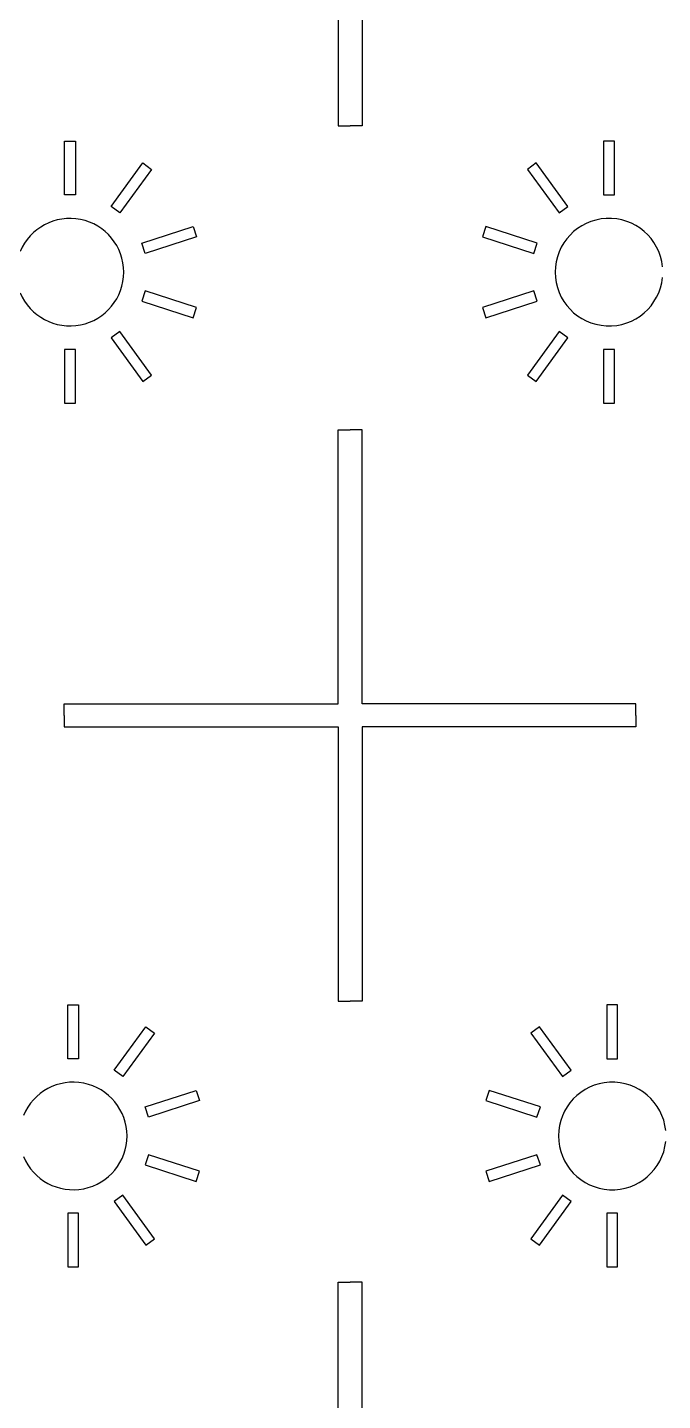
# Model space of a CAD drawing. Header units: millimetres. Extents: x 2102 to 86502, y 1818 to 64568.
# Drawn here: x 32946 to 41800, y 29782 to 48936 of the extents above; entities that cross this region are included whole.
import ezdxf

# ---------------------------------------------------------------- set-up
doc = ezdxf.new("R2010")
doc.units = ezdxf.units.MM
doc.layers.add('Layer-2', color=3, linetype='Continuous')

msp = doc.modelspace()

# ---------------------------------------------------------------- linework, layer by layer
at = {"layer": 'Layer-2'}
for p, q in [((37276, 51389), (37276, 47563)), ((37612, 51389), (37612, 47563)), ((37276, 47563), (37444, 47563)), ((37612, 47563), (37444, 47563)), ((33464, 46601), (33464, 47351)), ((33464, 47351), (33614, 47351)), ((33614, 47351), (33614, 46601)), ((41129, 47351), (40979, 47351)), ((40979, 47351), (40979, 46601)), ((41129, 46601), (41129, 47351)), ((34112, 46439), (34553, 47046)), ((34674, 46957), (34234, 46351)), ((34553, 47046), (34674, 46957)), ((40040, 47046), (39919, 46957)), ((39919, 46957), (40360, 46351)), ((40481, 46439), (40040, 47046)), ((33614, 46601), (33464, 46601)), ((40979, 46601), (41129, 46601)), ((34234, 46351), (34112, 46439)), ((40360, 46351), (40481, 46439)), ((34541, 45927), (35255, 46159)), ((35301, 46016), (34588, 45785)), ((35255, 46159), (35301, 46016)), ((39339, 46159), (39292, 46016)), ((39292, 46016), (40006, 45785)), ((40052, 45927), (39339, 46159)), ((34588, 45785), (34541, 45927)), ((40006, 45785), (40052, 45927)), ((34588, 45261), (34541, 45119)), ((35301, 45029), (34588, 45261)), ((40006, 45261), (39292, 45029)), ((40052, 45119), (40006, 45261)), ((34541, 45119), (35255, 44887)), ((35255, 44887), (35301, 45029)), ((39292, 45029), (39339, 44887)), ((39339, 44887), (40052, 45119)), ((34234, 44695), (34112, 44607)), ((34674, 44088), (34234, 44695)), ((40360, 44695), (39919, 44088)), ((40481, 44607), (40360, 44695)), ((33614, 44445), (33464, 44445)), ((33464, 44445), (33464, 43695)), ((33614, 43695), (33614, 44445)), ((34112, 44607), (34553, 44000)), ((40040, 44000), (40481, 44607)), ((41129, 44445), (40979, 44445)), ((40979, 44445), (40979, 43695)), ((41129, 43695), (41129, 44445)), ((34553, 44000), (34674, 44088)), ((39919, 44088), (40040, 44000)), ((33464, 43695), (33614, 43695)), ((40979, 43695), (41129, 43695)), ((37276, 39499), (37276, 43324)), ((37276, 43324), (37444, 43324)), ((37612, 43324), (37444, 43324)), ((37612, 39499), (37612, 43324)), ((33459, 39339), (33459, 39499)), ((33459, 39499), (37276, 39499)), ((41429, 39499), (37612, 39499)), ((41429, 39339), (41429, 39499)), ((33459, 39339), (33459, 39180)), ((41429, 39339), (41429, 39180)), ((33459, 39180), (37276, 39180)), ((37276, 39180), (37276, 35354)), ((41429, 39180), (37612, 39180)), ((37612, 39180), (37612, 35354)), ((33509, 34551), (33509, 35301)), ((33509, 35301), (33659, 35301)), ((33659, 35301), (33659, 34551)), ((37276, 35354), (37444, 35354)), ((37612, 35354), (37444, 35354)), ((41174, 35301), (41024, 35301)), ((41024, 35301), (41024, 34551)), ((41174, 34551), (41174, 35301)), ((34157, 34389), (34598, 34996)), ((34719, 34908), (34278, 34301)), ((34598, 34996), (34719, 34908)), ((40085, 34996), (39964, 34908)), ((39964, 34908), (40404, 34301)), ((40526, 34389), (40085, 34996)), ((33659, 34551), (33509, 34551)), ((41024, 34551), (41174, 34551)), ((34278, 34301), (34157, 34389)), ((40404, 34301), (40526, 34389)), ((34586, 33878), (35299, 34109)), ((35299, 34109), (35346, 33967)), ((39383, 34109), (39337, 33967)), ((40097, 33878), (39383, 34109)), ((35346, 33967), (34632, 33735)), ((39337, 33967), (40050, 33735)), ((34632, 33735), (34586, 33878)), ((40050, 33735), (40097, 33878)), ((34632, 33212), (34586, 33069)), ((35346, 32980), (34632, 33212)), ((40050, 33212), (39337, 32980)), ((40097, 33069), (40050, 33212)), ((34586, 33069), (35299, 32837)), ((35299, 32837), (35346, 32980)), ((39337, 32980), (39383, 32837)), ((39383, 32837), (40097, 33069)), ((34278, 32645), (34157, 32557)), ((34719, 32039), (34278, 32645)), ((40404, 32645), (39964, 32039)), ((40526, 32557), (40404, 32645)), ((33659, 32396), (33509, 32396)), ((33509, 32396), (33509, 31646)), ((33659, 31646), (33659, 32396)), ((34157, 32557), (34598, 31951)), ((40085, 31951), (40526, 32557)), ((41174, 32396), (41024, 32396)), ((41024, 32396), (41024, 31646)), ((41174, 31646), (41174, 32396)), ((34598, 31951), (34719, 32039)), ((39964, 32039), (40085, 31951)), ((33509, 31646), (33659, 31646)), ((41024, 31646), (41174, 31646)), ((37276, 27608), (37276, 31434)), ((37276, 31434), (37444, 31434)), ((37612, 31434), (37444, 31434)), ((37612, 27608), (37612, 31434))]:
    msp.add_line(p, q, dxfattribs=at)
for centre, start, end in [((33539, 45523), 202.4872, 157.5099), ((41054, 45523), 5.7392, 354.2608), ((33584, 33473), 202.4872, 157.5099), ((41099, 33473), 5.7392, 354.2608)]:
    msp.add_arc(centre, 750, start, end, dxfattribs=at)

doc.saveas('drawing.dxf')
